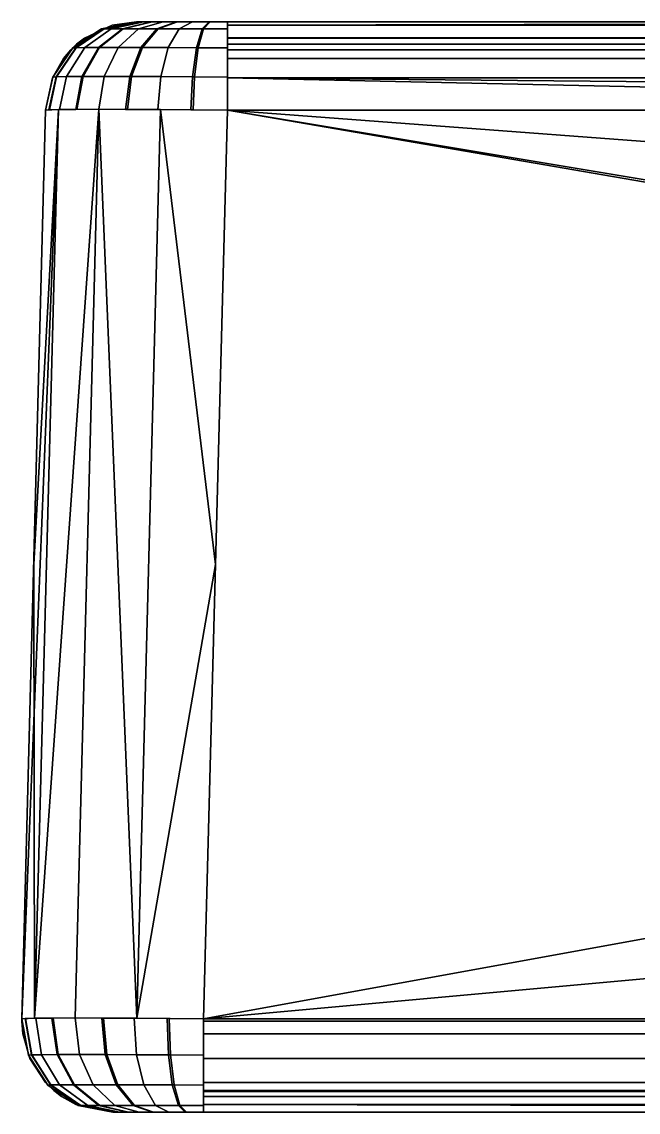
# Model space of a CAD drawing. Extents: x -30.2 to 30.1, y -17.9 to 0.1.
# Drawn here: x -30.16 to -26.77, y -17.87 to -11.87 of the extents above; entities that cross this region are included whole.
import ezdxf

# ---------------------------------------------------------------- set-up
doc = ezdxf.new("R2010")
doc.units = 0
doc.header["$MEASUREMENT"] = 0
doc.layers.add('Pux Jalapa', color=255, linetype='CONTINUOUS')

msp = doc.modelspace()

# ---------------------------------------------------------------- linework, layer by layer
at = {"layer": 'Pux Jalapa'}
for points in [[(-29.5249, -11.8681, -63.4107), (-29.5147, -11.8681, -63.5112), (-29.7031, -11.9065, -63.5498), (-29.7177, -11.9068, -63.4107)], [(-29.5159, -11.8681, -5.2899), (-29.5249, -11.8681, -5.3845), (-29.7177, -11.9068, -5.3845), (-29.7047, -11.9066, -5.2536)], [(-29.4869, -11.8681, -5.1932), (-29.5159, -11.8681, -5.2899), (-29.7047, -11.9066, -5.2536), (-29.6642, -11.9064, -5.1198)], [(-29.5147, -11.8681, -63.5112), (-29.4869, -11.8681, -63.602), (-29.6642, -11.9064, -63.6755), (-29.7031, -11.9065, -63.5498)], [(-29.4869, -11.8681, -63.602), (-29.439, -11.8681, -63.6909), (-29.5978, -11.9063, -63.7983), (-29.6642, -11.9064, -63.6755)], [(-29.4423, -11.8681, -5.1093), (-29.4869, -11.8681, -5.1932), (-29.6642, -11.9064, -5.1198), (-29.6023, -11.9063, -5.0038)], [(-29.5249, -11.8681, -63.4107), (-29.5249, -11.8681, -44.0687), (-29.6589, -11.8864, -63.4107)], [(-29.5249, -11.8681, -44.0687), (-29.5249, -11.8681, -24.7266), (-29.6589, -11.8864, -34.3976)], [(-29.5249, -11.8681, -24.7266), (-29.5249, -11.8681, -5.3845), (-29.6589, -11.8864, -5.3845)], [(-29.6589, -11.8864, -34.3976), (-29.6589, -11.8864, -63.4107), (-29.5249, -11.8681, -44.0687)], [(-29.6589, -11.8864, -5.3845), (-29.6589, -11.8864, -34.3976), (-29.5249, -11.8681, -24.7266)], [(-29.3785, -11.8681, -5.0311), (-29.4423, -11.8681, -5.1093), (-29.6023, -11.9063, -5.0038), (-29.514, -11.9063, -4.8956)], [(-29.439, -11.8681, -63.6909), (-29.3785, -11.8681, -63.7642), (-29.514, -11.9063, -63.8997), (-29.5978, -11.9063, -63.7983)], [(-29.0251, -11.8681, -63.9105), (-29.3785, -11.8681, -63.7642), (-29.5249, -11.8681, -63.4107)], [(-29.5249, -11.8681, -63.4107), (-29.5249, -11.8681, -58.1356), (-24.0599, -11.8681, -58.4456)], [(-29.5249, -11.8681, -58.1356), (-29.5249, -11.8681, -52.8605), (-24.4991, -11.8681, -57.3852)], [(-29.5249, -11.8681, -52.8605), (-29.5249, -11.8681, -47.5854), (-24.4991, -11.8681, -52.2769)], [(-29.5249, -11.8681, -47.5854), (-29.5249, -11.8681, -42.3103), (-24.4991, -11.8681, -47.1685)], [(-29.5249, -11.8681, -42.3103), (-29.5249, -11.8681, -37.0352), (-24.4991, -11.8681, -42.0602)], [(-29.5249, -11.8681, -37.0352), (-29.5249, -11.8681, -31.7601), (-24.4991, -11.8681, -31.8435)], [(-29.5249, -11.8681, -31.7601), (-29.5249, -11.8681, -26.485), (-24.4991, -11.8681, -26.7351)], [(-29.5249, -11.8681, -26.485), (-29.5249, -11.8681, -21.2099), (-24.4991, -11.8681, -21.6267)], [(-29.5249, -11.8681, -21.2099), (-29.5249, -11.8681, -15.9348), (-24.4991, -11.8681, -16.5184)], [(-29.5249, -11.8681, -15.9348), (-29.5249, -11.8681, -10.6596), (-24.4991, -11.8681, -11.41)], [(-29.5249, -11.8681, -10.6596), (-29.5249, -11.8681, -5.3845), (-24.0599, -11.8681, -10.3497)], [(-29.5249, -11.8681, -5.3845), (-29.3785, -11.8681, -5.0311), (-29.0251, -11.8681, -4.8847)], [(-24.0599, -11.8681, -10.3497), (-24.4991, -11.8681, -11.41), (-29.5249, -11.8681, -10.6596)], [(-24.4991, -11.8681, -11.41), (-24.4991, -11.8681, -16.5184), (-29.5249, -11.8681, -15.9348)], [(-24.4991, -11.8681, -16.5184), (-24.4991, -11.8681, -21.6267), (-29.5249, -11.8681, -21.2099)], [(-24.4991, -11.8681, -21.6267), (-24.4991, -11.8681, -26.7351), (-29.5249, -11.8681, -26.485)], [(-24.4991, -11.8681, -26.7351), (-24.4991, -11.8681, -31.8435), (-29.5249, -11.8681, -31.7601)], [(-24.4991, -11.8681, -31.8435), (-24.4991, -11.8681, -36.9518), (-29.5249, -11.8681, -37.0352)], [(-24.4991, -11.8681, -36.9518), (-24.4991, -11.8681, -42.0602), (-29.5249, -11.8681, -37.0352)], [(-24.4991, -11.8681, -42.0602), (-24.4991, -11.8681, -47.1685), (-29.5249, -11.8681, -42.3103)], [(-24.4991, -11.8681, -47.1685), (-24.4991, -11.8681, -52.2769), (-29.5249, -11.8681, -47.5854)], [(-24.4991, -11.8681, -52.2769), (-24.4991, -11.8681, -57.3852), (-29.5249, -11.8681, -52.8605)], [(-24.4991, -11.8681, -57.3852), (-24.0599, -11.8681, -58.4456), (-29.5249, -11.8681, -58.1356)], [(-24.0599, -11.8681, -58.4456), (-29.0251, -11.8681, -63.9105), (-29.5249, -11.8681, -63.4107)], [(-24.0599, -11.8681, -10.3497), (-29.5249, -11.8681, -5.3845), (-29.0251, -11.8681, -4.8847)], [(-29.3785, -11.8681, -63.7642), (-29.3003, -11.8681, -63.828), (-29.4058, -11.9063, -63.988), (-29.514, -11.9063, -63.8997)], [(-29.3053, -11.8681, -4.9706), (-29.3785, -11.8681, -5.0311), (-29.514, -11.9063, -4.8956), (-29.4127, -11.9063, -4.8119)], [(-29.2164, -11.8681, -4.9227), (-29.3053, -11.8681, -4.9706), (-29.4127, -11.9063, -4.8119), (-29.2898, -11.9064, -4.7454)], [(-29.3003, -11.8681, -63.828), (-29.2164, -11.8681, -63.8725), (-29.2898, -11.9064, -64.0498), (-29.4058, -11.9063, -63.988)], [(-29.2164, -11.8681, -63.8725), (-29.1197, -11.8681, -63.9015), (-29.1561, -11.9066, -64.0903), (-29.2898, -11.9064, -64.0498)], [(-29.1255, -11.8681, -4.8949), (-29.2164, -11.8681, -4.9227), (-29.2898, -11.9064, -4.7454), (-29.1642, -11.9065, -4.7066)], [(-29.0251, -11.8681, -4.8847), (-29.1255, -11.8681, -4.8949), (-29.1642, -11.9065, -4.7066), (-29.0251, -11.9068, -4.6919)], [(-29.1197, -11.8681, -63.9015), (-29.0251, -11.8681, -63.9105), (-29.0251, -11.9068, -64.1034), (-29.1561, -11.9066, -64.0903)], [(-9.683, -11.8681, -63.9105), (-29.0251, -11.8681, -63.9105), (-29.0251, -11.8864, -64.0446)], [(-29.0251, -11.8864, -64.0446), (-0.012, -11.8864, -64.0446), (-9.683, -11.8681, -63.9105)], [(-29.0251, -11.8681, -4.8847), (-20.8664, -11.8681, -4.8847), (-29.0251, -11.8864, -4.7507)], [(-16.7136, -11.8864, -4.7507), (-29.0251, -11.8864, -4.7507), (-20.8664, -11.8681, -4.8847)], [(-23.75, -11.8681, -63.9105), (-29.0251, -11.8681, -63.9105), (-24.0599, -11.8681, -58.4456)], [(-29.0251, -11.8681, -4.8847), (-24.1299, -11.8681, -4.8847), (-24.0599, -11.8681, -10.3497)], [(-29.7177, -11.9068, -63.4107), (-29.7031, -11.9065, -63.5498), (-29.8574, -12.0109, -63.5814), (-29.8756, -12.0117, -63.4107)], [(-29.7047, -11.9066, -5.2536), (-29.7177, -11.9068, -5.3845), (-29.8756, -12.0117, -5.3845), (-29.8594, -12.0109, -5.2237)], [(-29.6642, -11.9064, -5.1198), (-29.7047, -11.9066, -5.2536), (-29.8594, -12.0109, -5.2237), (-29.8095, -12.0103, -5.0596)], [(-29.7031, -11.9065, -63.5498), (-29.6642, -11.9064, -63.6755), (-29.8095, -12.0103, -63.7357), (-29.8574, -12.0109, -63.5814)], [(-29.8117, -11.9585, -34.3976), (-29.8117, -11.9585, -63.4107), (-29.6589, -11.8864, -63.4107), (-29.6589, -11.8864, -34.3976)], [(-29.8117, -11.9585, -5.3845), (-29.8117, -11.9585, -34.3976), (-29.6589, -11.8864, -34.3976), (-29.6589, -11.8864, -5.3845)], [(-29.6642, -11.9064, -63.6755), (-29.5978, -11.9063, -63.7983), (-29.7279, -12.0099, -63.8864), (-29.8095, -12.0103, -63.7357)], [(-29.6023, -11.9063, -5.0038), (-29.6642, -11.9064, -5.1198), (-29.8095, -12.0103, -5.0596), (-29.7335, -12.0099, -4.9173)], [(-29.514, -11.9063, -4.8956), (-29.6023, -11.9063, -5.0038), (-29.7335, -12.0099, -4.9173), (-29.6251, -12.0098, -4.7845)], [(-29.5978, -11.9063, -63.7983), (-29.514, -11.9063, -63.8997), (-29.6251, -12.0098, -64.0108), (-29.7279, -12.0099, -63.8864)], [(-29.514, -11.9063, -63.8997), (-29.4058, -11.9063, -63.988), (-29.4924, -12.0099, -64.1192), (-29.6251, -12.0098, -64.0108)], [(-29.4127, -11.9063, -4.8119), (-29.514, -11.9063, -4.8956), (-29.6251, -12.0098, -4.7845), (-29.5008, -12.0099, -4.6817)], [(-29.2898, -11.9064, -4.7454), (-29.4127, -11.9063, -4.8119), (-29.5008, -12.0099, -4.6817), (-29.35, -12.0103, -4.6001)], [(-29.4058, -11.9063, -63.988), (-29.2898, -11.9064, -64.0498), (-29.35, -12.0103, -64.1952), (-29.4924, -12.0099, -64.1192)], [(-29.2898, -11.9064, -64.0498), (-29.1561, -11.9066, -64.0903), (-29.1859, -12.0109, -64.245), (-29.35, -12.0103, -64.1952)], [(-29.1642, -11.9065, -4.7066), (-29.2898, -11.9064, -4.7454), (-29.35, -12.0103, -4.6001), (-29.1958, -12.0109, -4.5522)], [(-29.0251, -11.9068, -4.6919), (-29.1642, -11.9065, -4.7066), (-29.1958, -12.0109, -4.5522), (-29.0251, -12.0117, -4.534)], [(-29.1561, -11.9066, -64.0903), (-29.0251, -11.9068, -64.1034), (-29.0251, -12.0117, -64.2612), (-29.1859, -12.0109, -64.245)], [(-29.0251, -11.9585, -64.1973), (-0.012, -11.9585, -64.1973), (-0.012, -11.8864, -64.0446), (-29.0251, -11.8864, -64.0446)], [(-16.7136, -11.9558, -4.6018), (-29.0251, -11.9558, -4.6018), (-29.0251, -11.8864, -4.7507), (-16.7136, -11.8864, -4.7507)], [(-29.8864, -12.0227, -34.3976), (-29.8864, -12.0227, -63.4107), (-29.8543, -11.9919, -63.4107), (-29.8543, -11.9919, -34.3976)], [(-29.8864, -12.0227, -5.3845), (-29.8864, -12.0227, -34.3976), (-29.8543, -11.9919, -34.3976), (-29.8543, -11.9919, -5.3845)], [(-29.8543, -11.9919, -34.3976), (-29.8543, -11.9919, -63.4107), (-29.8117, -11.9585, -63.4107), (-29.8117, -11.9585, -34.3976)], [(-29.8543, -11.9919, -5.3845), (-29.8543, -11.9919, -34.3976), (-29.8117, -11.9585, -34.3976), (-29.8117, -11.9585, -5.3845)], [(-16.7136, -11.992, -4.5552), (-29.0251, -11.992, -4.5552), (-29.0251, -11.9558, -4.6018), (-16.7136, -11.9558, -4.6018)], [(-29.0251, -11.9919, -64.24), (-0.012, -11.9919, -64.24), (-0.012, -11.9585, -64.1973), (-29.0251, -11.9585, -64.1973)], [(-29.0251, -12.0227, -64.2721), (-0.012, -12.0227, -64.2721), (-0.012, -11.9919, -64.24), (-29.0251, -11.9919, -64.24)], [(-16.7136, -12.0227, -4.5232), (-29.0251, -12.0227, -4.5232), (-29.0251, -11.992, -4.5552), (-16.7136, -11.992, -4.5552)], [(-29.8756, -12.0117, -63.4107), (-29.8574, -12.0109, -63.5814), (-29.9646, -12.1705, -63.6034), (-29.9849, -12.1722, -63.4107)], [(-29.8594, -12.0109, -5.2237), (-29.8756, -12.0117, -5.3845), (-29.9849, -12.1722, -5.3845), (-29.9669, -12.1706, -5.203)], [(-29.8095, -12.0103, -5.0596), (-29.8594, -12.0109, -5.2237), (-29.9669, -12.1706, -5.203), (-29.9108, -12.1693, -5.0177)], [(-29.8574, -12.0109, -63.5814), (-29.8095, -12.0103, -63.7357), (-29.9108, -12.1693, -63.7776), (-29.9646, -12.1705, -63.6034)], [(-29.9264, -12.0701, -34.3976), (-29.9264, -12.0701, -63.4107), (-29.8864, -12.0227, -63.4107), (-29.8864, -12.0227, -34.3976)], [(-29.9264, -12.0701, -5.3845), (-29.9264, -12.0701, -34.3976), (-29.8864, -12.0227, -34.3976), (-29.8864, -12.0227, -5.3845)], [(-29.8095, -12.0103, -63.7357), (-29.7279, -12.0099, -63.8864), (-29.8187, -12.1686, -63.9478), (-29.9108, -12.1693, -63.7776)], [(-29.7335, -12.0099, -4.9173), (-29.8095, -12.0103, -5.0596), (-29.9108, -12.1693, -5.0177), (-29.825, -12.1686, -4.8569)], [(-29.6251, -12.0098, -4.7845), (-29.7335, -12.0099, -4.9173), (-29.825, -12.1686, -4.8569), (-29.7026, -12.1683, -4.707)], [(-29.7279, -12.0099, -63.8864), (-29.6251, -12.0098, -64.0108), (-29.7026, -12.1683, -64.0883), (-29.8187, -12.1686, -63.9478)], [(-29.6251, -12.0098, -64.0108), (-29.4924, -12.0099, -64.1192), (-29.5527, -12.1686, -64.2107), (-29.7026, -12.1683, -64.0883)], [(-29.5008, -12.0099, -4.6817), (-29.6251, -12.0098, -4.7845), (-29.7026, -12.1683, -4.707), (-29.5622, -12.1686, -4.591)], [(-29.35, -12.0103, -4.6001), (-29.5008, -12.0099, -4.6817), (-29.5622, -12.1686, -4.591), (-29.3919, -12.1693, -4.4989)], [(-29.4924, -12.0099, -64.1192), (-29.35, -12.0103, -64.1952), (-29.3919, -12.1693, -64.2964), (-29.5527, -12.1686, -64.2107)], [(-29.35, -12.0103, -64.1952), (-29.1859, -12.0109, -64.245), (-29.2066, -12.1706, -64.3525), (-29.3919, -12.1693, -64.2964)], [(-29.1958, -12.0109, -4.5522), (-29.35, -12.0103, -4.6001), (-29.3919, -12.1693, -4.4989), (-29.2178, -12.1705, -4.445)], [(-29.0251, -12.0117, -4.534), (-29.1958, -12.0109, -4.5522), (-29.2178, -12.1705, -4.445), (-29.0251, -12.1722, -4.4247)], [(-29.1859, -12.0109, -64.245), (-29.0251, -12.0117, -64.2612), (-29.0251, -12.1722, -64.3706), (-29.2066, -12.1706, -64.3525)], [(-29.0251, -12.0701, -64.3121), (-0.012, -12.0701, -64.3121), (-0.012, -12.0227, -64.2721), (-29.0251, -12.0227, -64.2721)], [(-16.7136, -12.0701, -4.4832), (-29.0251, -12.0701, -4.4832), (-29.0251, -12.0227, -4.5232), (-16.7136, -12.0227, -4.5232)], [(-29.9866, -12.1762, -34.3976), (-29.9866, -12.1762, -63.4107), (-29.9264, -12.0701, -63.4107), (-29.9264, -12.0701, -34.3976)], [(-29.9866, -12.1762, -5.3845), (-29.9866, -12.1762, -34.3976), (-29.9264, -12.0701, -34.3976), (-29.9264, -12.0701, -5.3845)], [(-29.0251, -12.1762, -64.3723), (-0.012, -12.1762, -64.3723), (-0.012, -12.0701, -64.3121), (-29.0251, -12.0701, -64.3121)], [(-16.7136, -12.1762, -4.423), (-29.0251, -12.1762, -4.423), (-29.0251, -12.0701, -4.4832), (-16.7136, -12.0701, -4.4832)], [(-29.9849, -12.1722, -63.4107), (-29.9646, -12.1705, -63.6034), (-30.0042, -12.3526, -63.6116), (-30.0247, -12.355, -63.4107)], [(-29.9669, -12.1706, -5.203), (-29.9849, -12.1722, -5.3845), (-30.0247, -12.355, -5.3845), (-30.0066, -12.3528, -5.1954)], [(-30.0247, -12.355, -5.3845), (-30.0247, -12.355, -24.7266), (-29.9866, -12.1762, -5.3845)], [(-30.0247, -12.355, -24.7266), (-30.0247, -12.355, -44.0687), (-29.9866, -12.1762, -34.3976)], [(-30.0247, -12.355, -44.0687), (-30.0247, -12.355, -63.4107), (-29.9866, -12.1762, -63.4107)], [(-29.9866, -12.1762, -63.4107), (-29.9866, -12.1762, -34.3976), (-30.0247, -12.355, -44.0687)], [(-29.9866, -12.1762, -34.3976), (-29.9866, -12.1762, -5.3845), (-30.0247, -12.355, -24.7266)], [(-29.9108, -12.1693, -5.0177), (-29.9669, -12.1706, -5.203), (-30.0066, -12.3528, -5.1954), (-29.9486, -12.351, -5.002)], [(-29.9646, -12.1705, -63.6034), (-29.9108, -12.1693, -63.7776), (-29.9486, -12.351, -63.7932), (-30.0042, -12.3526, -63.6116)], [(-29.9108, -12.1693, -63.7776), (-29.8187, -12.1686, -63.9478), (-29.8528, -12.3499, -63.9709), (-29.9486, -12.351, -63.7932)], [(-29.825, -12.1686, -4.8569), (-29.9108, -12.1693, -5.0177), (-29.9486, -12.351, -5.002), (-29.8594, -12.35, -4.8342)], [(-29.7026, -12.1683, -4.707), (-29.825, -12.1686, -4.8569), (-29.8594, -12.35, -4.8342), (-29.7318, -12.3496, -4.6778)], [(-29.8187, -12.1686, -63.9478), (-29.7026, -12.1683, -64.0883), (-29.7318, -12.3496, -64.1175), (-29.8528, -12.3499, -63.9709)], [(-29.7026, -12.1683, -64.0883), (-29.5527, -12.1686, -64.2107), (-29.5754, -12.35, -64.2451), (-29.7318, -12.3496, -64.1175)], [(-29.5622, -12.1686, -4.591), (-29.7026, -12.1683, -4.707), (-29.7318, -12.3496, -4.6778), (-29.5853, -12.3499, -4.5568)], [(-29.3919, -12.1693, -4.4989), (-29.5622, -12.1686, -4.591), (-29.5853, -12.3499, -4.5568), (-29.4076, -12.351, -4.4611)], [(-29.5527, -12.1686, -64.2107), (-29.3919, -12.1693, -64.2964), (-29.4076, -12.351, -64.3342), (-29.5754, -12.35, -64.2451)], [(-29.3919, -12.1693, -64.2964), (-29.2066, -12.1706, -64.3525), (-29.2142, -12.3528, -64.3922), (-29.4076, -12.351, -64.3342)], [(-29.2178, -12.1705, -4.445), (-29.3919, -12.1693, -4.4989), (-29.4076, -12.351, -4.4611), (-29.2259, -12.3526, -4.4054)], [(-29.0251, -12.1722, -4.4247), (-29.2178, -12.1705, -4.445), (-29.2259, -12.3526, -4.4054), (-29.0251, -12.355, -4.3849)], [(-29.2066, -12.1706, -64.3525), (-29.0251, -12.1722, -64.3706), (-29.0251, -12.355, -64.4104), (-29.2142, -12.3528, -64.3922)], [(-29.0251, -12.355, -64.4104), (-9.683, -12.355, -64.4104), (-29.0251, -12.1762, -64.3723)], [(-0.012, -12.1762, -64.3723), (-29.0251, -12.1762, -64.3723), (-9.683, -12.355, -64.4104)], [(-20.8749, -12.355, -4.3849), (-29.0251, -12.355, -4.3849), (-29.0251, -12.1762, -4.423)], [(-29.0251, -12.1762, -4.423), (-16.7136, -12.1762, -4.423), (-20.8749, -12.355, -4.3849)], [(-29.9545, -12.3511, -63.7787), (-30.0247, -12.355, -63.4107), (-30.1557, -17.355, -63.5417)], [(-30.1557, -17.355, -63.5417), (-30.0854, -17.3511, -63.9096), (-29.9545, -12.3511, -63.7787)], [(-30.1557, -17.355, -5.2536), (-30.0247, -12.355, -5.3845), (-30.1557, -17.355, -34.3976)], [(-30.0247, -12.355, -5.3845), (-30.0247, -12.355, -34.3976), (-30.1557, -17.355, -34.3976)], [(-30.0247, -12.355, -34.3976), (-30.0247, -12.355, -63.4107), (-30.1557, -17.355, -34.3976)], [(-30.0247, -12.355, -63.4107), (-30.1557, -17.355, -63.5417), (-30.1557, -17.355, -34.3976)], [(-30.0247, -12.355, -5.3845), (-29.9545, -12.3511, -5.0166), (-30.0902, -14.855, -5.3191)], [(-30.0902, -14.855, -5.3191), (-29.9545, -12.3511, -5.0166), (-30.0854, -17.3511, -4.8857)], [(-29.7318, -12.3496, -64.1175), (-29.9545, -12.3511, -63.7787), (-30.0854, -17.3511, -63.9096)], [(-30.0854, -17.3511, -63.9096), (-29.8628, -17.3496, -64.2484), (-29.7318, -12.3496, -64.1175)], [(-29.9545, -12.3511, -5.0166), (-29.7318, -12.3496, -4.6778), (-30.0854, -17.3511, -4.8857)], [(-29.8628, -17.3496, -4.5468), (-30.0854, -17.3511, -4.8857), (-29.7318, -12.3496, -4.6778)], [(-29.8628, -17.3496, -64.2484), (-29.5239, -17.3511, -64.471), (-29.7318, -12.3496, -64.1175)], [(-29.5239, -17.3511, -4.3242), (-29.8628, -17.3496, -4.5468), (-29.7318, -12.3496, -4.6778)], [(-29.393, -12.3511, -64.3401), (-29.7318, -12.3496, -64.1175), (-29.5239, -17.3511, -64.471)], [(-29.7318, -12.3496, -4.6778), (-29.393, -12.3511, -4.4552), (-29.5239, -17.3511, -4.3242)], [(-29.0905, -14.855, -64.4758), (-29.393, -12.3511, -64.3401), (-29.5239, -17.3511, -64.471)], [(-29.5239, -17.3511, -4.3242), (-29.393, -12.3511, -4.4552), (-29.0905, -14.855, -4.3194)], [(-29.0251, -12.355, -64.4104), (-29.393, -12.3511, -64.3401), (-29.0905, -14.855, -64.4758)], [(-29.393, -12.3511, -4.4552), (-29.0251, -12.355, -4.3849), (-29.0905, -14.855, -4.3194)], [(-29.0251, -12.355, -4.3849), (-29.156, -17.355, -4.2539), (-14.7589, -14.7358, -4.3225)], [(-0.012, -17.355, -64.5413), (-29.156, -17.355, -64.5413), (-29.0251, -12.355, -64.4104)], [(-20.8749, -12.355, -4.3849), (-29.0251, -12.355, -4.3849), (-14.7589, -13.4261, -4.3568)], [(-14.7589, -14.7358, -4.3225), (-14.7589, -13.4261, -4.3568), (-29.0251, -12.355, -4.3849)], [(-29.0251, -12.355, -64.4104), (-0.012, -12.355, -64.4104), (-0.012, -17.355, -64.5413)], [(-14.7589, -16.0454, -4.2882), (-14.7589, -14.7358, -4.3225), (-29.156, -17.355, -4.2539)], [(-30.0854, -17.3511, -4.8857), (-30.1557, -17.355, -5.2536), (-30.0902, -14.855, -5.3191)], [(-29.5239, -17.3511, -64.471), (-29.156, -17.355, -64.5413), (-29.0905, -14.855, -64.4758)], [(-29.0905, -14.855, -4.3194), (-29.156, -17.355, -4.2539), (-29.5239, -17.3511, -4.3242)], [(-29.156, -17.355, -4.2539), (-19.4413, -17.355, -4.2539), (-14.7589, -16.0454, -4.2882)], [(-30.1558, -17.3681, -63.5417), (-30.1557, -17.355, -63.5417), (-30.1557, -17.355, -34.3976)], [(-30.1557, -17.355, -34.3976), (-30.1557, -17.355, -5.2536), (-30.1558, -17.3681, -34.3976)], [(-30.1557, -17.355, -5.2536), (-30.1558, -17.3681, -5.2536), (-30.1558, -17.3681, -34.3976)], [(-30.1558, -17.3681, -34.3976), (-30.1558, -17.3681, -63.5417), (-30.1557, -17.355, -34.3976)], [(-30.1558, -17.3681, -34.3976), (-30.1558, -17.3681, -5.2536), (-30.151, -17.4374, -5.2536), (-30.151, -17.4374, -34.3976)], [(-30.1558, -17.3681, -63.5417), (-30.1558, -17.3681, -34.3976), (-30.151, -17.4374, -34.3976), (-30.151, -17.4374, -63.5417)], [(-30.1557, -17.355, -63.5417), (-30.1352, -17.3526, -63.7425), (-30.1007, -17.5528, -63.7354), (-30.1198, -17.5545, -63.5417)], [(-30.1375, -17.3528, -5.0645), (-30.1557, -17.355, -5.2536), (-30.1198, -17.5545, -5.2536), (-30.103, -17.5529, -5.0711)], [(-30.0795, -17.351, -4.8711), (-30.1375, -17.3528, -5.0645), (-30.103, -17.5529, -5.0711), (-30.0475, -17.5516, -4.8844)], [(-30.1352, -17.3526, -63.7425), (-30.0795, -17.351, -63.9242), (-30.0475, -17.5516, -63.9109), (-30.1007, -17.5528, -63.7354)], [(-30.0795, -17.351, -63.9242), (-29.9837, -17.3499, -64.1019), (-29.9553, -17.5509, -64.0827), (-30.0475, -17.5516, -63.9109)], [(-29.9903, -17.35, -4.7033), (-30.0795, -17.351, -4.8711), (-30.0475, -17.5516, -4.8844), (-29.9617, -17.5509, -4.7222)], [(-29.8628, -17.3496, -4.5468), (-29.9903, -17.35, -4.7033), (-29.9617, -17.5509, -4.7222), (-29.8386, -17.5506, -4.571)], [(-29.9837, -17.3499, -64.1019), (-29.8628, -17.3496, -64.2484), (-29.8386, -17.5506, -64.2242), (-29.9553, -17.5509, -64.0827)], [(-29.8628, -17.3496, -64.2484), (-29.7063, -17.35, -64.376), (-29.6874, -17.5509, -64.3474), (-29.8386, -17.5506, -64.2242)], [(-29.7162, -17.3499, -4.4259), (-29.8628, -17.3496, -4.5468), (-29.8386, -17.5506, -4.571), (-29.697, -17.5509, -4.4543)], [(-29.5385, -17.351, -4.3301), (-29.7162, -17.3499, -4.4259), (-29.697, -17.5509, -4.4543), (-29.5253, -17.5516, -4.3621)], [(-29.7063, -17.35, -64.376), (-29.5385, -17.351, -64.4651), (-29.5253, -17.5516, -64.4331), (-29.6874, -17.5509, -64.3474)], [(-29.5385, -17.351, -64.4651), (-29.3452, -17.3528, -64.5231), (-29.3385, -17.5529, -64.4886), (-29.5253, -17.5516, -64.4331)], [(-29.3569, -17.3526, -4.2745), (-29.5385, -17.351, -4.3301), (-29.5253, -17.5516, -4.3621), (-29.3498, -17.5528, -4.3089)], [(-29.156, -17.355, -4.2539), (-29.3569, -17.3526, -4.2745), (-29.3498, -17.5528, -4.3089), (-29.156, -17.5545, -4.2898)], [(-29.3452, -17.3528, -64.5231), (-29.156, -17.355, -64.5413), (-29.156, -17.5545, -64.5054), (-29.3385, -17.5529, -64.4886)], [(-0.012, -17.355, -64.5413), (-29.156, -17.355, -64.5413), (-0.012, -17.3681, -64.5415)], [(-29.156, -17.355, -64.5413), (-29.156, -17.3681, -64.5415), (-0.012, -17.3681, -64.5415)], [(-29.156, -17.3681, -4.2538), (-29.156, -17.355, -4.2539), (-0.012, -17.355, -4.2539)], [(-0.012, -17.3681, -4.2538), (-29.156, -17.3681, -4.2538), (-0.012, -17.355, -4.2539)], [(-29.156, -17.3681, -4.2538), (-0.012, -17.3681, -4.2538), (-0.012, -17.4374, -4.2586), (-29.156, -17.4374, -4.2586)], [(-0.012, -17.3681, -64.5415), (-29.156, -17.3681, -64.5415), (-29.156, -17.4374, -64.5367), (-0.012, -17.4374, -64.5367)], [(-30.151, -17.4374, -34.3976), (-30.151, -17.4374, -5.2536), (-30.1122, -17.5723, -5.2536), (-30.1122, -17.5723, -34.3976)], [(-30.151, -17.4374, -63.5417), (-30.151, -17.4374, -34.3976), (-30.1122, -17.5723, -34.3976), (-30.1122, -17.5723, -63.5417)], [(-29.156, -17.4374, -4.2586), (-0.012, -17.4374, -4.2586), (-0.012, -17.5723, -4.2974), (-29.156, -17.5723, -4.2974)], [(-0.012, -17.4374, -64.5367), (-29.156, -17.4374, -64.5367), (-29.156, -17.5723, -64.4979), (-0.012, -17.5723, -64.4979)], [(-30.1198, -17.5545, -63.5417), (-30.1007, -17.5528, -63.7354), (-29.9955, -17.718, -63.7138), (-30.0122, -17.7188, -63.5417)], [(-30.103, -17.5529, -5.0711), (-30.1198, -17.5545, -5.2536), (-30.0122, -17.7188, -5.2536), (-29.9974, -17.718, -5.0915)], [(-30.1122, -17.5723, -34.3976), (-30.1122, -17.5723, -5.2536), (-30.0247, -17.7056, -5.2536), (-30.0247, -17.7056, -34.3976)], [(-30.1122, -17.5723, -63.5417), (-30.1122, -17.5723, -34.3976), (-30.0247, -17.7056, -34.3976), (-30.0247, -17.7056, -63.5417)], [(-30.0475, -17.5516, -4.8844), (-30.103, -17.5529, -5.0711), (-29.9974, -17.718, -5.0915), (-29.9483, -17.7174, -4.9254)], [(-30.1007, -17.5528, -63.7354), (-30.0475, -17.5516, -63.9109), (-29.9483, -17.7174, -63.8698), (-29.9955, -17.718, -63.7138)], [(-30.0475, -17.5516, -63.9109), (-29.9553, -17.5509, -64.0827), (-29.8665, -17.717, -64.0225), (-29.9483, -17.7174, -63.8698)], [(-29.9617, -17.5509, -4.7222), (-30.0475, -17.5516, -4.8844), (-29.9483, -17.7174, -4.9254), (-29.8722, -17.717, -4.7813)], [(-29.8386, -17.5506, -4.571), (-29.9617, -17.5509, -4.7222), (-29.8722, -17.717, -4.7813), (-29.7628, -17.7169, -4.6469)], [(-29.9553, -17.5509, -64.0827), (-29.8386, -17.5506, -64.2242), (-29.7628, -17.7169, -64.1484), (-29.8665, -17.717, -64.0225)], [(-29.8386, -17.5506, -64.2242), (-29.6874, -17.5509, -64.3474), (-29.6284, -17.717, -64.2578), (-29.7628, -17.7169, -64.1484)], [(-29.697, -17.5509, -4.4543), (-29.8386, -17.5506, -4.571), (-29.7628, -17.7169, -4.6469), (-29.6369, -17.717, -4.5431)], [(-29.5253, -17.5516, -4.3621), (-29.697, -17.5509, -4.4543), (-29.6369, -17.717, -4.5431), (-29.4842, -17.7174, -4.4613)], [(-29.6874, -17.5509, -64.3474), (-29.5253, -17.5516, -64.4331), (-29.4842, -17.7174, -64.3339), (-29.6284, -17.717, -64.2578)], [(-29.5253, -17.5516, -64.4331), (-29.3385, -17.5529, -64.4886), (-29.3182, -17.718, -64.3831), (-29.4842, -17.7174, -64.3339)], [(-29.3498, -17.5528, -4.3089), (-29.5253, -17.5516, -4.3621), (-29.4842, -17.7174, -4.4613), (-29.3282, -17.718, -4.4141)], [(-29.156, -17.5545, -4.2898), (-29.3498, -17.5528, -4.3089), (-29.3282, -17.718, -4.4141), (-29.156, -17.7188, -4.3974)], [(-29.3385, -17.5529, -64.4886), (-29.156, -17.5545, -64.5054), (-29.156, -17.7188, -64.3978), (-29.3182, -17.718, -64.3831)], [(-29.156, -17.5723, -4.2974), (-0.012, -17.5723, -4.2974), (-0.012, -17.7056, -4.3849), (-29.156, -17.7056, -4.3849)], [(-0.012, -17.5723, -64.4979), (-29.156, -17.5723, -64.4979), (-29.156, -17.7056, -64.4103), (-0.012, -17.7056, -64.4103)], [(-30.0247, -17.7056, -34.3976), (-30.0247, -17.7056, -5.2536), (-29.9793, -17.7493, -5.2536), (-29.9793, -17.7493, -34.3976)], [(-30.0247, -17.7056, -63.5417), (-30.0247, -17.7056, -34.3976), (-29.9793, -17.7493, -34.3976), (-29.9793, -17.7493, -63.5417)], [(-30.0122, -17.7188, -63.5417), (-29.9955, -17.718, -63.7138), (-29.8314, -17.8307, -63.6802), (-29.845, -17.8309, -63.5417)], [(-29.9974, -17.718, -5.0915), (-30.0122, -17.7188, -5.2536), (-29.845, -17.8309, -5.2536), (-29.833, -17.8307, -5.1231)], [(-29.9483, -17.7174, -4.9254), (-29.9974, -17.718, -5.0915), (-29.833, -17.8307, -5.1231), (-29.7934, -17.8306, -4.9896)], [(-29.9955, -17.718, -63.7138), (-29.9483, -17.7174, -63.8698), (-29.7934, -17.8306, -63.8057), (-29.8314, -17.8307, -63.6802)], [(-29.9793, -17.7493, -34.3976), (-29.9793, -17.7493, -5.2536), (-29.973, -17.7546, -5.2536), (-29.973, -17.7546, -34.3976)], [(-29.9793, -17.7493, -63.5417), (-29.9793, -17.7493, -34.3976), (-29.973, -17.7546, -34.3976), (-29.973, -17.7546, -63.5417)], [(-29.973, -17.7546, -34.3976), (-29.973, -17.7546, -5.2536), (-29.937, -17.7815, -5.2536), (-29.937, -17.7815, -34.3976)], [(-29.973, -17.7546, -63.5417), (-29.973, -17.7546, -34.3976), (-29.937, -17.7815, -34.3976), (-29.937, -17.7815, -63.5417)], [(-29.9483, -17.7174, -63.8698), (-29.8665, -17.717, -64.0225), (-29.7275, -17.8305, -63.9284), (-29.7934, -17.8306, -63.8057)], [(-29.8722, -17.717, -4.7813), (-29.9483, -17.7174, -4.9254), (-29.7934, -17.8306, -4.9896), (-29.732, -17.8305, -4.8737)], [(-29.7628, -17.7169, -4.6469), (-29.8722, -17.717, -4.7813), (-29.732, -17.8305, -4.8737), (-29.644, -17.8304, -4.7656)], [(-29.8665, -17.717, -64.0225), (-29.7628, -17.7169, -64.1484), (-29.644, -17.8304, -64.0297), (-29.7275, -17.8305, -63.9284)], [(-29.7628, -17.7169, -64.1484), (-29.6284, -17.717, -64.2578), (-29.536, -17.8305, -64.1177), (-29.644, -17.8304, -64.0297)], [(-29.6369, -17.717, -4.5431), (-29.7628, -17.7169, -4.6469), (-29.644, -17.8304, -4.7656), (-29.5428, -17.8305, -4.6821)], [(-29.4842, -17.7174, -4.4613), (-29.6369, -17.717, -4.5431), (-29.5428, -17.8305, -4.6821), (-29.42, -17.8306, -4.6163)], [(-29.6284, -17.717, -64.2578), (-29.4842, -17.7174, -64.3339), (-29.42, -17.8306, -64.179), (-29.536, -17.8305, -64.1177)], [(-29.4842, -17.7174, -64.3339), (-29.3182, -17.718, -64.3831), (-29.2865, -17.8307, -64.2186), (-29.42, -17.8306, -64.179)], [(-29.3282, -17.718, -4.4141), (-29.4842, -17.7174, -4.4613), (-29.42, -17.8306, -4.6163), (-29.2946, -17.8307, -4.5782)], [(-29.156, -17.7188, -4.3974), (-29.3282, -17.718, -4.4141), (-29.2946, -17.8307, -4.5782), (-29.156, -17.8309, -4.5646)], [(-29.3182, -17.718, -64.3831), (-29.156, -17.7188, -64.3978), (-29.156, -17.8309, -64.2307), (-29.2865, -17.8307, -64.2186)], [(-29.156, -17.7056, -4.3849), (-0.012, -17.7056, -4.3849), (-0.012, -17.7493, -4.4303), (-29.156, -17.7493, -4.4303)], [(-0.012, -17.7056, -64.4103), (-29.156, -17.7056, -64.4103), (-29.156, -17.7493, -64.365), (-0.012, -17.7493, -64.365)], [(-29.156, -17.7493, -4.4303), (-0.012, -17.7493, -4.4303), (-0.012, -17.7546, -4.4366), (-29.156, -17.7546, -4.4366)], [(-0.012, -17.7493, -64.365), (-29.156, -17.7493, -64.365), (-29.156, -17.7546, -64.3587), (-0.012, -17.7546, -64.3587)], [(-29.156, -17.7546, -4.4366), (-0.012, -17.7546, -4.4366), (-0.012, -17.7815, -4.4726), (-29.156, -17.7815, -4.4726)], [(-0.012, -17.7546, -64.3587), (-29.156, -17.7546, -64.3587), (-29.156, -17.7815, -64.3227), (-0.012, -17.7815, -64.3227)], [(-29.937, -17.7815, -34.3976), (-29.937, -17.7815, -5.2536), (-29.8582, -17.8253, -5.2536), (-29.8582, -17.8253, -34.3976)], [(-29.937, -17.7815, -63.5417), (-29.937, -17.7815, -34.3976), (-29.8582, -17.8253, -34.3976), (-29.8582, -17.8253, -63.5417)], [(-29.156, -17.7815, -4.4726), (-0.012, -17.7815, -4.4726), (-0.012, -17.8253, -4.5514), (-29.156, -17.8253, -4.5514)], [(-0.012, -17.7815, -64.3227), (-29.156, -17.7815, -64.3227), (-29.156, -17.8253, -64.2438), (-0.012, -17.8253, -64.2438)], [(-29.6558, -17.8681, -5.2536), (-29.6558, -17.8681, -24.683), (-29.8582, -17.8253, -5.2536)], [(-29.6558, -17.8681, -24.683), (-29.6558, -17.8681, -44.1123), (-29.8582, -17.8253, -34.3976)], [(-29.6558, -17.8681, -44.1123), (-29.6558, -17.8681, -63.5417), (-29.8582, -17.8253, -63.5417)], [(-29.8582, -17.8253, -34.3976), (-29.8582, -17.8253, -5.2536), (-29.6558, -17.8681, -24.683)], [(-29.8582, -17.8253, -63.5417), (-29.8582, -17.8253, -34.3976), (-29.6558, -17.8681, -44.1123)], [(-29.845, -17.8309, -63.5417), (-29.8314, -17.8307, -63.6802), (-29.6456, -17.8681, -63.6421), (-29.6558, -17.8681, -63.5417)], [(-29.833, -17.8307, -5.1231), (-29.845, -17.8309, -5.2536), (-29.6558, -17.8681, -5.2536), (-29.6468, -17.8681, -5.159)], [(-29.7934, -17.8306, -4.9896), (-29.833, -17.8307, -5.1231), (-29.6468, -17.8681, -5.159), (-29.6178, -17.8681, -5.0623)], [(-29.8314, -17.8307, -63.6802), (-29.7934, -17.8306, -63.8057), (-29.6178, -17.8681, -63.7329), (-29.6456, -17.8681, -63.6421)], [(-29.7934, -17.8306, -63.8057), (-29.7275, -17.8305, -63.9284), (-29.5699, -17.8681, -63.8218), (-29.6178, -17.8681, -63.7329)], [(-29.732, -17.8305, -4.8737), (-29.7934, -17.8306, -4.9896), (-29.6178, -17.8681, -5.0623), (-29.5732, -17.8681, -4.9784)], [(-29.644, -17.8304, -4.7656), (-29.732, -17.8305, -4.8737), (-29.5732, -17.8681, -4.9784), (-29.5095, -17.8681, -4.9002)], [(-29.7275, -17.8305, -63.9284), (-29.644, -17.8304, -64.0297), (-29.5095, -17.8681, -63.8951), (-29.5699, -17.8681, -63.8218)], [(-29.6558, -17.8681, -5.2536), (-29.5095, -17.8681, -4.9002), (-29.156, -17.8681, -4.7538)], [(-29.156, -17.8681, -64.0415), (-29.5095, -17.8681, -63.8951), (-29.6558, -17.8681, -63.5417)], [(-29.6558, -17.8681, -63.5417), (-29.6558, -17.8681, -58.2427), (-23.929, -17.8681, -58.3147)], [(-29.6558, -17.8681, -58.2427), (-29.6558, -17.8681, -52.9438), (-24.3681, -17.8681, -57.2543)], [(-29.6558, -17.8681, -52.9438), (-29.6558, -17.8681, -47.6449), (-24.3681, -17.8681, -52.175)], [(-29.6558, -17.8681, -47.6449), (-29.6558, -17.8681, -42.346), (-24.3681, -17.8681, -47.0958)], [(-29.6558, -17.8681, -42.346), (-29.6558, -17.8681, -37.0471), (-24.3681, -17.8681, -42.0165)], [(-29.6558, -17.8681, -37.0471), (-29.6558, -17.8681, -31.7482), (-24.3681, -17.8681, -31.858)], [(-29.6558, -17.8681, -31.7482), (-29.6558, -17.8681, -26.4493), (-24.3681, -17.8681, -26.7787)], [(-29.6558, -17.8681, -26.4493), (-29.6558, -17.8681, -21.1503), (-24.3681, -17.8681, -21.6995)], [(-29.6558, -17.8681, -21.1503), (-29.6558, -17.8681, -15.8514), (-24.3681, -17.8681, -16.6202)], [(-29.6558, -17.8681, -15.8514), (-29.6558, -17.8681, -10.5525), (-24.3681, -17.8681, -11.541)], [(-29.6558, -17.8681, -10.5525), (-29.6558, -17.8681, -5.2536), (-23.929, -17.8681, -10.4806)], [(-23.929, -17.8681, -10.4806), (-24.3681, -17.8681, -11.541), (-29.6558, -17.8681, -10.5525)], [(-24.3681, -17.8681, -11.541), (-24.3681, -17.8681, -16.6202), (-29.6558, -17.8681, -15.8514)], [(-24.3681, -17.8681, -16.6202), (-24.3681, -17.8681, -21.6995), (-29.6558, -17.8681, -21.1503)], [(-24.3681, -17.8681, -21.6995), (-24.3681, -17.8681, -26.7787), (-29.6558, -17.8681, -26.4493)], [(-24.3681, -17.8681, -26.7787), (-24.3681, -17.8681, -31.858), (-29.6558, -17.8681, -31.7482)], [(-24.3681, -17.8681, -31.858), (-24.3681, -17.8681, -36.9373), (-29.6558, -17.8681, -37.0471)], [(-24.3681, -17.8681, -36.9373), (-24.3681, -17.8681, -42.0165), (-29.6558, -17.8681, -37.0471)], [(-24.3681, -17.8681, -42.0165), (-24.3681, -17.8681, -47.0958), (-29.6558, -17.8681, -42.346)], [(-24.3681, -17.8681, -47.0958), (-24.3681, -17.8681, -52.175), (-29.6558, -17.8681, -47.6449)], [(-24.3681, -17.8681, -52.175), (-24.3681, -17.8681, -57.2543), (-29.6558, -17.8681, -52.9438)], [(-24.3681, -17.8681, -57.2543), (-23.929, -17.8681, -58.3147), (-29.6558, -17.8681, -58.2427)], [(-29.6558, -17.8681, -5.2536), (-29.156, -17.8681, -4.7538), (-23.929, -17.8681, -10.4806)], [(-23.929, -17.8681, -58.3147), (-29.156, -17.8681, -64.0415), (-29.6558, -17.8681, -63.5417)], [(-29.644, -17.8304, -64.0297), (-29.536, -17.8305, -64.1177), (-29.4312, -17.8681, -63.9589), (-29.5095, -17.8681, -63.8951)], [(-29.5428, -17.8305, -4.6821), (-29.644, -17.8304, -4.7656), (-29.5095, -17.8681, -4.9002), (-29.4362, -17.8681, -4.8397)], [(-29.42, -17.8306, -4.6163), (-29.5428, -17.8305, -4.6821), (-29.4362, -17.8681, -4.8397), (-29.3473, -17.8681, -4.7918)], [(-29.536, -17.8305, -64.1177), (-29.42, -17.8306, -64.179), (-29.3473, -17.8681, -64.0034), (-29.4312, -17.8681, -63.9589)], [(-29.42, -17.8306, -64.179), (-29.2865, -17.8307, -64.2186), (-29.2506, -17.8681, -64.0324), (-29.3473, -17.8681, -64.0034)], [(-29.2946, -17.8307, -4.5782), (-29.42, -17.8306, -4.6163), (-29.3473, -17.8681, -4.7918), (-29.2565, -17.8681, -4.764)], [(-29.156, -17.8309, -4.5646), (-29.2946, -17.8307, -4.5782), (-29.2565, -17.8681, -4.764), (-29.156, -17.8681, -4.7538)], [(-29.2865, -17.8307, -64.2186), (-29.156, -17.8309, -64.2307), (-29.156, -17.8681, -64.0415), (-29.2506, -17.8681, -64.0324)], [(-9.7267, -17.8681, -4.7538), (-29.156, -17.8681, -4.7538), (-29.156, -17.8253, -4.5514)], [(-29.156, -17.8253, -4.5514), (-0.012, -17.8253, -4.5514), (-9.7267, -17.8681, -4.7538)], [(-29.156, -17.8681, -64.0415), (-9.7267, -17.8681, -64.0415), (-29.156, -17.8253, -64.2438)], [(-0.012, -17.8253, -64.2438), (-29.156, -17.8253, -64.2438), (-9.7267, -17.8681, -64.0415)], [(-29.156, -17.8681, -4.7538), (-23.8571, -17.8681, -4.7538), (-23.929, -17.8681, -10.4806)], [(-23.8571, -17.8681, -64.0415), (-29.156, -17.8681, -64.0415), (-23.929, -17.8681, -58.3147)]]:
    msp.add_3dface(points, dxfattribs=at)

doc.saveas('drawing.dxf')
